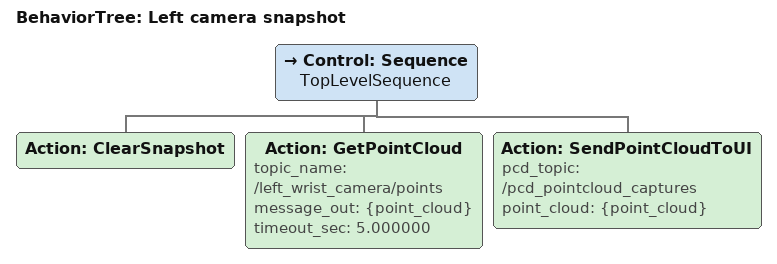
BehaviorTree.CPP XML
<?xml version="1.0" encoding="UTF-8" ?>
<root BTCPP_format="4" main_tree_to_execute="Left camera snapshot">
  <BehaviorTree ID="Left camera snapshot" _description="">
    <Control ID="Sequence" name="TopLevelSequence">
      <!--Clear out old snapshot data-->
      <Action ID="ClearSnapshot" />
      <Action
        ID="GetPointCloud"
        topic_name="/left_wrist_camera/points"
        message_out="{point_cloud}"
        timeout_sec="5.000000"
      />
      <Action
        ID="SendPointCloudToUI"
        pcd_topic="/pcd_pointcloud_captures"
        point_cloud="{point_cloud}"
      />
    </Control>
  </BehaviorTree>
</root>
